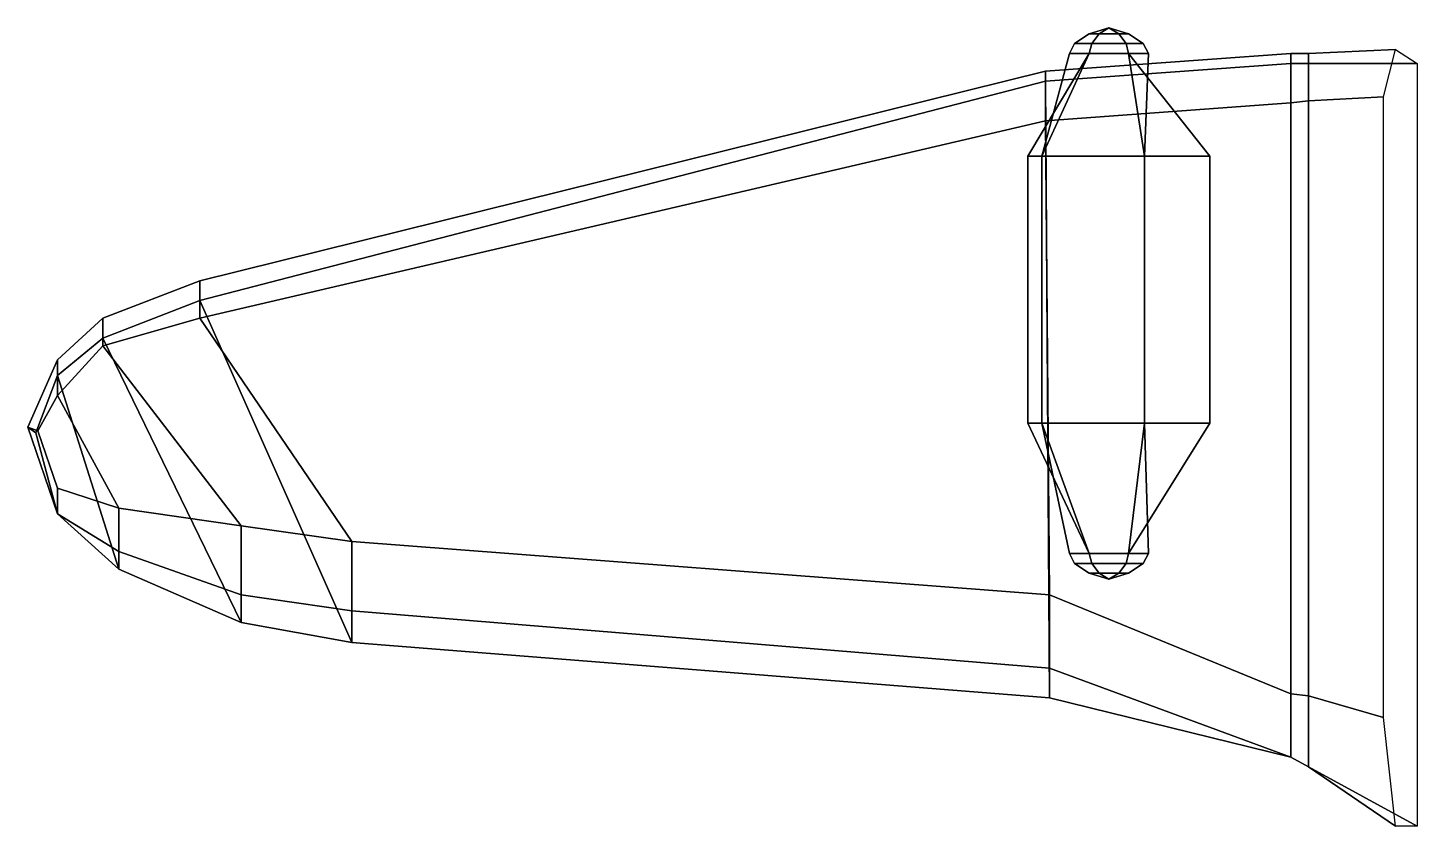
# Model space of a CAD drawing. Extents: x -7.17 to -0.14, y -1.13 to 2.91.
import ezdxf

# ---------------------------------------------------------------- set-up
doc = ezdxf.new("R2010")
doc.units = 0
doc.layers.add('WING1', color=5, linetype='CONTINUOUS')

msp = doc.modelspace()

# ---------------------------------------------------------------- linework, layer by layer
at = {"layer": 'WING1'}
for points in [[(-1.7, 2.91, 1.6), (-1.75, 2.88, 1.5134), (-1.8, 2.88, 1.6), (-1.7, 2.91, 1.6)], [(-1.7, 2.91, 1.6), (-1.8, 2.88, 1.6), (-1.75, 2.88, 1.6866), (-1.7, 2.91, 1.6)], [(-1.7, 2.91, 1.6), (-1.75, 2.88, 1.6866), (-1.65, 2.88, 1.6866), (-1.7, 2.91, 1.6)], [(-1.7, 2.91, 1.6), (-1.65, 2.88, 1.5134), (-1.75, 2.88, 1.5134), (-1.7, 2.91, 1.6)], [(-1.7, 2.91, 1.6), (-1.65, 2.88, 1.6866), (-1.6, 2.88, 1.6), (-1.7, 2.91, 1.6)], [(-1.7, 2.91, 1.6), (-1.6, 2.88, 1.6), (-1.65, 2.88, 1.5134), (-1.7, 2.91, 1.6)], [(-1.7866, 2.83, 1.45), (-1.8, 2.78, 1.4268), (-1.9, 2.78, 1.6), (-1.8732, 2.83, 1.6)], [(-1.8732, 2.83, 1.6), (-1.9, 2.78, 1.6), (-1.8, 2.78, 1.7732), (-1.7866, 2.83, 1.75)], [(-1.75, 2.88, 1.5134), (-1.7866, 2.83, 1.45), (-1.8732, 2.83, 1.6), (-1.8, 2.88, 1.6)], [(-1.8, 2.88, 1.6), (-1.8732, 2.83, 1.6), (-1.7866, 2.83, 1.75), (-1.75, 2.88, 1.6866)], [(-1.7866, 2.83, 1.75), (-1.8, 2.78, 1.7732), (-1.6, 2.78, 1.7732), (-1.6134, 2.83, 1.75)], [(-1.6134, 2.83, 1.45), (-1.6, 2.78, 1.4268), (-1.8, 2.78, 1.4268), (-1.7866, 2.83, 1.45)], [(-1.75, 2.88, 1.6866), (-1.7866, 2.83, 1.75), (-1.6134, 2.83, 1.75), (-1.65, 2.88, 1.6866)], [(-1.65, 2.88, 1.5134), (-1.6134, 2.83, 1.45), (-1.7866, 2.83, 1.45), (-1.75, 2.88, 1.5134)], [(-1.65, 2.88, 1.6866), (-1.6134, 2.83, 1.75), (-1.5268, 2.83, 1.6), (-1.6, 2.88, 1.6)], [(-1.6, 2.88, 1.6), (-1.5268, 2.83, 1.6), (-1.6134, 2.83, 1.45), (-1.65, 2.88, 1.5134)], [(-1.6134, 2.83, 1.75), (-1.6, 2.78, 1.7732), (-1.5, 2.78, 1.6), (-1.5268, 2.83, 1.6)], [(-1.5268, 2.83, 1.6), (-1.5, 2.78, 1.6), (-1.6, 2.78, 1.4268), (-1.6134, 2.83, 1.45)], [(-2.04, 2.26, 1.25), (-2.11, 2.26, 1.96), (-1.8, 2.78, 1.7732), (-1.9, 2.78, 1.6)], [(-2.11, 2.26, 1.96), (-1.19, 2.26, 1.96), (-1.6, 2.78, 1.7732), (-1.8, 2.78, 1.7732)], [(-1.52, 2.26, 1.25), (-2.04, 2.26, 1.25), (-1.8, 2.78, 1.4268), (-1.6, 2.78, 1.4268)], [(-2.04, 2.26, 1.25), (-2.04, 2.26, 1.25), (-1.9, 2.78, 1.6), (-1.8, 2.78, 1.4268)], [(-0.78, 2.78, 1.66), (-2.02, 2.69, 1.73), (-2.02, 2.44, 2.03), (-0.78, 2.53, 1.99)], [(-0.78, 2.73, 1.51), (-2.02, 2.64, 1.59), (-2.02, 2.69, 1.73), (-0.78, 2.78, 1.66)], [(-1.19, 2.26, 1.96), (-1.52, 2.26, 1.25), (-1.5, 2.78, 1.6), (-1.6, 2.78, 1.7732)], [(-1.52, 2.26, 1.25), (-1.52, 2.26, 1.25), (-1.6, 2.78, 1.4268), (-1.5, 2.78, 1.6)], [(-0.69, 2.78, 1.66), (-0.78, 2.78, 1.66), (-0.78, 2.53, 1.99), (-0.69, 2.54, 1.99)], [(-0.69, 2.73, 1.5), (-0.78, 2.73, 1.51), (-0.78, 2.78, 1.66), (-0.69, 2.78, 1.66)], [(-0.25, 2.8, 1.64), (-0.69, 2.78, 1.66), (-0.69, 2.54, 1.99), (-0.31, 2.56, 1.99)], [(-0.14, 2.73, 1.46), (-0.69, 2.73, 1.5), (-0.69, 2.78, 1.66), (-0.25, 2.8, 1.64)], [(-2.02, 2.69, 1.73), (-6.3, 1.63, 2), (-6.3, 1.44, 2.15), (-2.02, 2.44, 2.03)], [(-2.02, 2.64, 1.59), (-6.3, 1.53, 1.92), (-6.3, 1.63, 2), (-2.02, 2.69, 1.73)], [(-0.78, -0.78, 1.51), (-2, -0.48, 1.59), (-2.02, 2.64, 1.59), (-0.78, 2.73, 1.51)], [(-0.69, -0.83, 1.5), (-0.78, -0.78, 1.51), (-0.78, 2.73, 1.51), (-0.69, 2.73, 1.5)], [(-0.14, -1.13, 1.46), (-0.69, -0.83, 1.5), (-0.69, 2.73, 1.5), (-0.14, 2.73, 1.46)], [(-2, -0.48, 1.59), (-5.53, -0.2, 1.86), (-6.3, 1.53, 1.92), (-2.02, 2.64, 1.59)], [(-0.78, 2.53, 1.99), (-0.78, -0.46, 1.99), (-0.69, -0.47, 1.99), (-0.69, 2.54, 1.99)], [(-0.69, 2.54, 1.99), (-0.69, -0.47, 1.99), (-0.31, -0.58, 1.99), (-0.31, 2.56, 1.99)], [(-2.02, 2.44, 2.03), (-2, 0.04, 2.03), (-0.78, -0.46, 1.99), (-0.78, 2.53, 1.99)], [(-6.3, 1.44, 2.15), (-5.53, 0.31, 2.13), (-2, 0.04, 2.03), (-2.02, 2.44, 2.03)], [(-1.52, 2.26, 1.25), (-2.04, 2.26, 1.25), (-2.11, 2.26, 1.96), (-1.19, 2.26, 1.96)], [(-1.19, 2.26, 1.96), (-2.11, 2.26, 1.96), (-2.11, 0.91, 1.96), (-1.19, 0.91, 1.96)], [(-2.11, 2.26, 1.96), (-2.04, 2.26, 1.25), (-2.04, 0.91, 1.25), (-2.11, 0.91, 1.96)], [(-1.52, 0.91, 1.25), (-2.04, 0.91, 1.25), (-2.04, 2.26, 1.25), (-1.52, 2.26, 1.25)], [(-1.19, 0.91, 1.96), (-1.52, 0.91, 1.25), (-1.52, 2.26, 1.25), (-1.19, 2.26, 1.96)], [(-6.3, 1.63, 2), (-6.79, 1.44, 2.03), (-6.79, 1.3, 2.16), (-6.3, 1.44, 2.15)], [(-6.3, 1.53, 1.92), (-6.79, 1.34, 1.97), (-6.79, 1.44, 2.03), (-6.3, 1.63, 2)], [(-5.53, -0.2, 1.86), (-6.09, -0.1, 1.9), (-6.79, 1.34, 1.97), (-6.3, 1.53, 1.92)], [(-6.79, 1.44, 2.03), (-7.02, 1.23, 2.05), (-7.02, 1.05, 2.13), (-6.79, 1.3, 2.16)], [(-6.79, 1.34, 1.97), (-7.02, 1.15, 2.01), (-7.02, 1.23, 2.05), (-6.79, 1.44, 2.03)], [(-6.79, 1.3, 2.16), (-6.09, 0.39, 2.15), (-5.53, 0.31, 2.13), (-6.3, 1.44, 2.15)], [(-6.09, -0.1, 1.9), (-6.71, 0.17, 1.96), (-7.02, 1.15, 2.01), (-6.79, 1.34, 1.97)], [(-7.02, 1.05, 2.13), (-6.71, 0.48, 2.16), (-6.09, 0.39, 2.15), (-6.79, 1.3, 2.16)], [(-7.02, 1.23, 2.05), (-7.17, 0.89, 2.06), (-7.12, 0.87, 2.11), (-7.02, 1.05, 2.13)], [(-7.02, 1.15, 2.01), (-7.13, 0.86, 2.02), (-7.17, 0.89, 2.06), (-7.02, 1.23, 2.05)], [(-6.71, 0.17, 1.96), (-7.02, 0.45, 2.01), (-7.13, 0.86, 2.02), (-7.02, 1.15, 2.01)], [(-7.12, 0.87, 2.11), (-7.02, 0.58, 2.13), (-6.71, 0.48, 2.16), (-7.02, 1.05, 2.13)], [(-7.17, 0.89, 2.06), (-7.02, 0.45, 2.05), (-7.02, 0.58, 2.13), (-7.12, 0.87, 2.11)], [(-7.13, 0.86, 2.02), (-7.02, 0.45, 2.01), (-7.02, 0.45, 2.05), (-7.17, 0.89, 2.06)], [(-2.11, 0.91, 1.96), (-2.04, 0.91, 1.25), (-1.52, 0.91, 1.25), (-1.19, 0.91, 1.96)], [(-1.19, 0.91, 1.96), (-2.11, 0.91, 1.96), (-1.8, 0.25, 1.7732), (-1.6, 0.25, 1.7732)], [(-2.11, 0.91, 1.96), (-2.04, 0.91, 1.25), (-1.9, 0.25, 1.6), (-1.8, 0.25, 1.7732)], [(-2.04, 0.91, 1.25), (-2.04, 0.91, 1.25), (-1.8, 0.25, 1.4268), (-1.9, 0.25, 1.6)], [(-2.04, 0.91, 1.25), (-1.52, 0.91, 1.25), (-1.6, 0.25, 1.4268), (-1.8, 0.25, 1.4268)], [(-1.52, 0.91, 1.25), (-1.19, 0.91, 1.96), (-1.6, 0.25, 1.7732), (-1.5, 0.25, 1.6)], [(-1.52, 0.91, 1.25), (-1.52, 0.91, 1.25), (-1.5, 0.25, 1.6), (-1.6, 0.25, 1.4268)], [(-6.71, 0.48, 2.16), (-7.02, 0.58, 2.13), (-7.02, 0.45, 2.05), (-6.71, 0.26, 2.03)], [(-6.71, 0.26, 2.03), (-7.02, 0.45, 2.05), (-7.02, 0.45, 2.01), (-6.71, 0.17, 1.96)], [(-6.09, 0.39, 2.15), (-6.71, 0.48, 2.16), (-6.71, 0.26, 2.03), (-6.09, 0.04, 1.99)], [(-5.53, 0.31, 2.13), (-6.09, 0.39, 2.15), (-6.09, 0.04, 1.99), (-5.53, -0.04, 1.95)], [(-2, 0.04, 2.03), (-5.53, 0.31, 2.13), (-5.53, -0.04, 1.95), (-2, -0.33, 1.73)], [(-6.09, 0.04, 1.99), (-6.71, 0.26, 2.03), (-6.71, 0.17, 1.96), (-6.09, -0.1, 1.9)], [(-1.8732, 0.2, 1.6), (-1.9, 0.25, 1.6), (-1.8, 0.25, 1.4268), (-1.7866, 0.2, 1.45)], [(-1.7866, 0.2, 1.75), (-1.8, 0.25, 1.7732), (-1.9, 0.25, 1.6), (-1.8732, 0.2, 1.6)], [(-1.6134, 0.2, 1.75), (-1.6, 0.25, 1.7732), (-1.8, 0.25, 1.7732), (-1.7866, 0.2, 1.75)], [(-1.7866, 0.2, 1.45), (-1.8, 0.25, 1.4268), (-1.6, 0.25, 1.4268), (-1.6134, 0.2, 1.45)], [(-1.5268, 0.2, 1.6), (-1.5, 0.25, 1.6), (-1.6, 0.25, 1.7732), (-1.6134, 0.2, 1.75)], [(-1.6134, 0.2, 1.45), (-1.6, 0.25, 1.4268), (-1.5, 0.25, 1.6), (-1.5268, 0.2, 1.6)], [(-1.75, 0.15, 1.6866), (-1.7866, 0.2, 1.75), (-1.8732, 0.2, 1.6), (-1.8, 0.15, 1.6)], [(-1.8, 0.15, 1.6), (-1.8732, 0.2, 1.6), (-1.7866, 0.2, 1.45), (-1.75, 0.15, 1.5134)], [(-1.7, 0.12, 1.6), (-1.8, 0.15, 1.6), (-1.75, 0.15, 1.5134), (-1.7, 0.12, 1.6)], [(-1.7, 0.12, 1.6), (-1.75, 0.15, 1.6866), (-1.8, 0.15, 1.6), (-1.7, 0.12, 1.6)], [(-1.65, 0.15, 1.6866), (-1.6134, 0.2, 1.75), (-1.7866, 0.2, 1.75), (-1.75, 0.15, 1.6866)], [(-1.75, 0.15, 1.5134), (-1.7866, 0.2, 1.45), (-1.6134, 0.2, 1.45), (-1.65, 0.15, 1.5134)], [(-1.7, 0.12, 1.6), (-1.75, 0.15, 1.5134), (-1.65, 0.15, 1.5134), (-1.7, 0.12, 1.6)], [(-1.7, 0.12, 1.6), (-1.65, 0.15, 1.6866), (-1.75, 0.15, 1.6866), (-1.7, 0.12, 1.6)], [(-1.7, 0.12, 1.6), (-1.6, 0.15, 1.6), (-1.65, 0.15, 1.6866), (-1.7, 0.12, 1.6)], [(-1.7, 0.12, 1.6), (-1.65, 0.15, 1.5134), (-1.6, 0.15, 1.6), (-1.7, 0.12, 1.6)], [(-1.65, 0.15, 1.5134), (-1.6134, 0.2, 1.45), (-1.5268, 0.2, 1.6), (-1.6, 0.15, 1.6)], [(-1.6, 0.15, 1.6), (-1.5268, 0.2, 1.6), (-1.6134, 0.2, 1.75), (-1.65, 0.15, 1.6866)], [(-5.53, -0.04, 1.95), (-6.09, 0.04, 1.99), (-6.09, -0.1, 1.9), (-5.53, -0.2, 1.86)], [(-0.78, -0.46, 1.99), (-2, 0.04, 2.03), (-2, -0.33, 1.73), (-0.78, -0.78, 1.66)], [(-2, -0.33, 1.73), (-5.53, -0.04, 1.95), (-5.53, -0.2, 1.86), (-2, -0.48, 1.59)], [(-0.78, -0.78, 1.66), (-2, -0.33, 1.73), (-2, -0.48, 1.59), (-0.78, -0.78, 1.51)], [(-0.69, -0.47, 1.99), (-0.78, -0.46, 1.99), (-0.78, -0.78, 1.66), (-0.69, -0.83, 1.66)], [(-0.31, -0.58, 1.99), (-0.69, -0.47, 1.99), (-0.69, -0.83, 1.66), (-0.25, -1.13, 1.64)], [(-0.69, -0.83, 1.66), (-0.78, -0.78, 1.66), (-0.78, -0.78, 1.51), (-0.69, -0.83, 1.5)], [(-0.25, -1.13, 1.64), (-0.69, -0.83, 1.66), (-0.69, -0.83, 1.5), (-0.14, -1.13, 1.46)]]:
    msp.add_3dface(points, dxfattribs=at)

doc.saveas('drawing.dxf')
